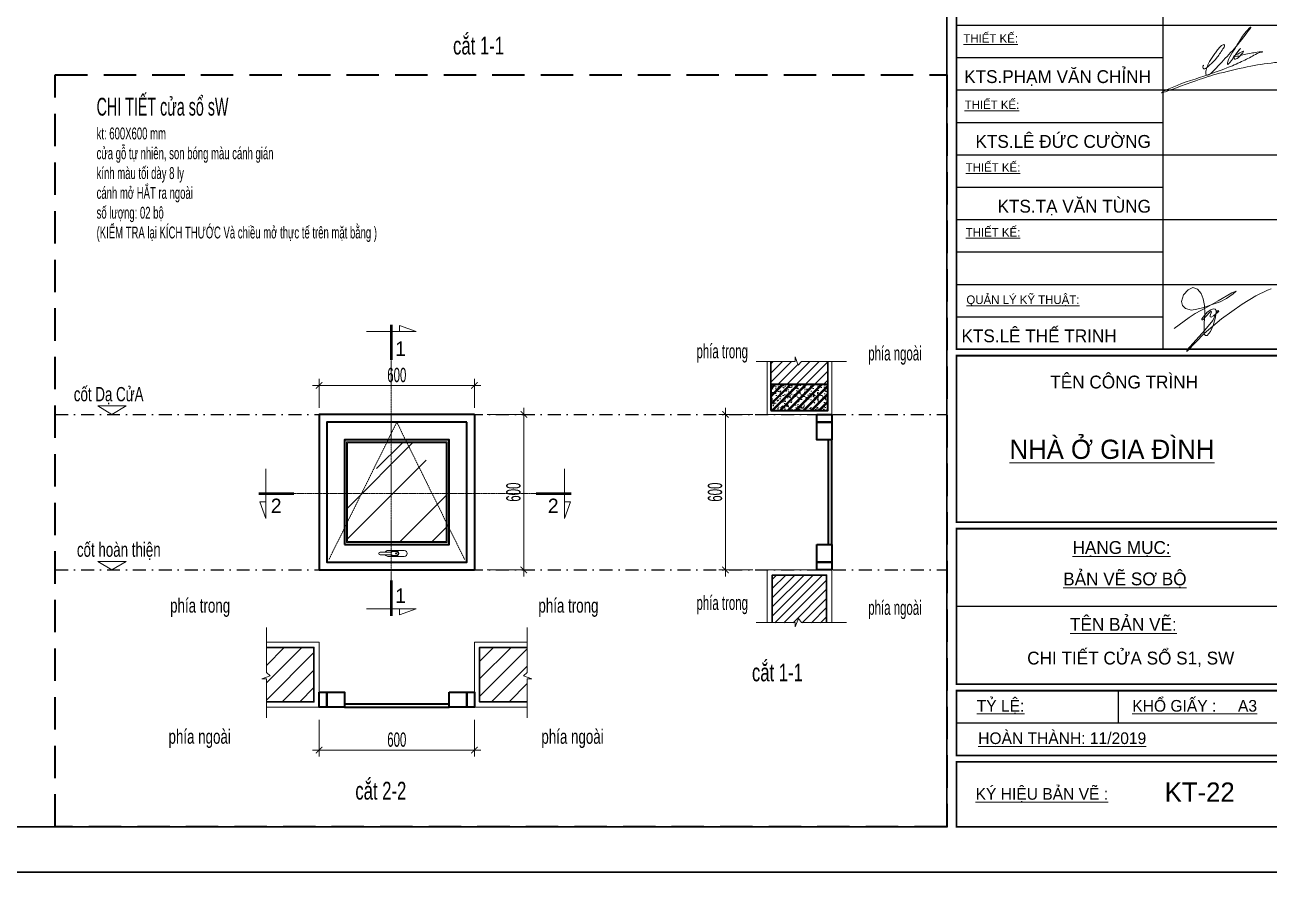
# Model space of a CAD drawing. Header units: inches. Extents: x 274208 to 641690, y -81912 to 129129.
# Drawn here: x 533533 to 538337, y 19702 to 22971 of the extents above; entities that cross this region are included whole.
import ezdxf
from ezdxf.enums import TextEntityAlignment as Align

# ---------------------------------------------------------------- set-up
doc = ezdxf.new("R2010")
doc.units = ezdxf.units.IN
doc.header["$MEASUREMENT"] = 0
doc.header["$PDMODE"] = 3
for name, pattern in [('ACAD_ISO03W100', [30, 12, -18]), ('DASHDOT', [1, 0.5, -0.25, 0, -0.25]), ('HIDDEN', [0.375, 0.25, -0.125]), ('HIDDEN2', [0.1875, 0.125, -0.0625])]:
    doc.linetypes.add(name, pattern=pattern)
for name, color, linetype, lineweight in [('01.Cut', 255, 'Continuous', 35), ('05.Text', 253, 'Continuous', 18), ('06.betong', 2, 'Continuous', 35), ('08.Dim', 156, 'Continuous', 15), ('09.Hatch', 250, 'Continuous', 5), ('10.Text', 254, 'Continuous', 18), ('11.Khung bo', 32, 'Continuous', 50), ('12.Khung', 36, 'Continuous', 25), ('CA.cat 30', 30, 'Continuous', 35), ('CA.thay 145', 145, 'Continuous', 18), ('CCA - TUONG', 7, 'Continuous', 35), ('Kinh', 5, 'Continuous', 35), ('nep', 9, 'Continuous', 15), ('netdut', 251, 'HIDDEN2', 5), ('wall', 4, 'Continuous', 9)]:
    doc.layers.add(name, color=color, linetype=linetype, lineweight=lineweight)
doc.layers.add('Tpl_Bound', color=1, linetype='Continuous', plot=False)
doc.layers.add('TRUC', color=250, linetype='DASHDOT')
doc.styles.add('TT5_Text Dim', font='hoatbif.shx', dxfattribs={"width": 0.6})
doc.styles.add('VnAvantH', font='')
doc.styles.get('VnAvantH').set_extended_font_data('.VnAvantH')
doc.dimstyles.new('TT5_Dim 1-25', dxfattribs={"dimscale": 25, "dimtxt": 2.2, "dimasz": 1, "dimexe": 1, "dimexo": 0, "dimgap": 0.5, "dimtad": 1, "dimdec": 0, "dimzin": 0, "dimdsep": 46, "dimtxsty": 'TT5_Text Dim', "dimblk": 'ARCHTICK', "dimcen": 0, "dimdle": 1, "dimclrd": 256, "dimclre": 256, "dimclrt": 1, "dimadec": 0, "dimazin": 0, "dimtfac": 0.015, "dimtdec": 0, "dimtix": 1, "dimtmove": 2, "dimatfit": 3, "dimldrblk": 'DOT', "dimfxl": 1, "dimtolj": 1, "dimtzin": 0, "dimlwd": -1, "dimlwe": -1, "dimarcsym": 1})
pattern_1 = [(45, (374191.745, 190183.086), (-33.67596, 33.67596), [])]

# ---------------------------------------------------------------- blocks, each defined once
blk = doc.blocks.new('100')
at = {"layer": '05.Text', "color": 1}
blk.add_lwpolyline([(1899575, -937551), (1899804, -937384), (1899898, -937322), (1900076, -937228), (1900253, -937123), (1900467, -937003), (1900530, -936977), (1900488, -937019), (1900384, -937087), (1900285, -937139), (1900132, -937194), (1900034, -937228), (1899924, -937254), (1899841, -937269), (1899747, -937243), (1899705, -937196), (1899689, -937134), (1899716, -937034), (1899789, -936956), (1899862, -936920), (1899935, -936946), (1899992, -937014), (1900024, -937092), (1900045, -937196), (1900050, -937322), (1900039, -937473), (1900039, -937577), (1900039, -937640), (1900060, -937661), (1900086, -937661), (1900133, -937598), (1900175, -937504), (1900206, -937395), (1900222, -937311), (1900222, -937275), (1900206, -937254), (1900175, -937249), (1900139, -937264), (1900086, -937301), (1900003, -937400), (1900003, -937416), (1900018, -937416), (1900118, -937306), (1900144, -937285), (1900150, -937293), (1900128, -937353), (1900128, -937374), (1900144, -937379), (1900180, -937358), (1900243, -937306), (1900264, -937290), (1900253, -937276), (1900234, -937290), (1900219, -937326), (1900170, -937426), (1900050, -937577), (1899773, -937880), (1899763, -937901), (1899773, -937901), (1900039, -937630), (1900306, -937400), (1900624, -937175), (1900833, -937050), (1901016, -936961), (1901073, -936940)], dxfattribs=at)
blk.add_open_spline([(1900027, -933500), (1900028, -933495), (1900029, -933475), (1900010, -933522), (1900041, -933557), (1900095, -933511), (1900154, -933461), (1900222, -933393), (1900280, -933312), (1900318, -933248), (1900355, -933202), (1900345, -933163), (1900297, -933190), (1900265, -933226), (1900221, -933280), (1900168, -933361), (1900108, -933445), (1900075, -933539), (1900057, -933597), (1900065, -933630), (1900077, -933654), (1900123, -933629), (1900176, -933586), (1900391, -933344), (1900537, -933217), (1900787, -932865), (1900665, -932986), (1900598, -933094), (1900494, -933261), (1900413, -933391), (1900396, -933454), (1900395, -933492), (1900470, -933407), (1900493, -933365), (1900645, -933168), (1900543, -933294), (1900513, -933336), (1900502, -933367), (1900498, -933393), (1900534, -933398), (1900569, -933370), (1900603, -933334), (1900678, -933245), (1900567, -933315), (1900453, -933362), (1900586, -933347), (1900655, -933323), (1900766, -933306), (1900830, -933287), (1900975, -933278), (1900875, -933295), (1900785, -933350), (1900604, -933442), (1900351, -933549), (1899955, -933689), (1899652, -933774), (1899240, -933977), (1899913, -933722), (1900222, -933624), (1900688, -933511), (1901024, -933457), (1901268, -933437), (1901368, -933451), (1901426, -933459)], degree=3, knots=[0, 0, 0, 0, 13.001549, 45.182046, 75.147666, 135.108377, 209.641321, 330.219786, 413.431736, 506.039568, 562.398795, 572.463919, 614.687261, 666.540181, 742.379066, 813.202468, 960.332922, 1047.085289, 1116.051756, 1131.302675, 1149.586427, 1184.79628, 1250.847983, 1377.568732, 2101.569807, 2168.068812, 2267.843813, 2387.363722, 2649.028258, 2817.08725, 2833.831444, 2854.618351, 2901.709158, 3027.903615, 3176.185809, 3269.626432, 3330.368571, 3346.796885, 3372.809813, 3391.190007, 3437.370987, 3499.325704, 3566.136718, 3664.560559, 3739.363206, 3816.79641, 3907.070556, 4014.590981, 4111.202593, 4196.764677, 4225.616608, 4342.07839, 4556.167365, 4806.734713, 5180.847788, 5782.871818, 5867.791252, 6344.624172, 6742.186194, 7236.015034, 7661.393477, 7790.355718, 7964.394921, 7964.394921, 7964.394921, 7964.394921], dxfattribs=at)
at = {"layer": '11.Khung bo', "const_width": 26.7}
for points in [[(1860913, -945240), (1860913, -916940), (1896063, -916940), (1896063, -945240)], [(1896213, -937871), (1901213, -937871), (1901213, -930871), (1896213, -930871)], [(1896213, -940540), (1901213, -940540), (1901213, -937971), (1896213, -937971)], [(1896213, -943040), (1901213, -943040), (1901213, -940640), (1896213, -940640)], [(1896213, -944140), (1901213, -944140), (1901213, -943140), (1896213, -943140)], [(1896213, -945240), (1901213, -945240), (1901213, -944240), (1896213, -944240)]]:
    blk.add_lwpolyline(points, close=True, dxfattribs=at)
at = {"layer": '12.Khung'}
for p, q in [((1899399, -930871), (1899399, -937871)), ((1896213, -932871), (1901213, -932871)), ((1896213, -933371), (1899399, -933371)), ((1896213, -933871), (1901213, -933871)), ((1896213, -934371), (1899399, -934371)), ((1896213, -934871), (1901213, -934871)), ((1896213, -935371), (1899399, -935371)), ((1896213, -935871), (1901213, -935871)), ((1896213, -936371), (1899399, -936371)), ((1896213, -936871), (1901213, -936871)), ((1896213, -937371), (1899399, -937371)), ((1901213, -941840), (1896213, -941840)), ((1898713, -943640), (1898713, -943140)), ((1901213, -943640), (1896213, -943640))]:
    blk.add_line(p, q, dxfattribs=at)
at = {"layer": '12.Khung', "color": 1}
blk.add_lwpolyline([(1901579, -945940), (1901579, -916240), (1859580, -916240), (1859580, -945940)], close=True, dxfattribs=at)
at = {"layer": '05.Text', "style": 'VnAvantH'}
for s, height, p in [('%%UthiÕt kÕ:', 132, (1896319, -933142)), ('%%UthiÕt kÕ:', 132, (1896339, -934166)), ('%%UthiÕt kÕ:', 132, (1896355, -935133)), ('%%UthiÕt kÕ:', 132, (1896355, -936133)), ('%%Uqu¶n lý kü thuËt:', 132, (1896366, -937174)), ('tªn C¤NG TR×NH', 198, (1897662, -938477)), ('%%UNHµ ë GIA §×NH', 297, (1897032, -939564)), ('%%Uh¹ng môc:', 198, (1898005, -941030)), ('%%Ub¶n vÏ s¬ bé', 198, (1897861, -941515)), ('%%Utªn b¶n vÏ:', 198, (1897966, -942216)), ('%%Utû lÖ:', 180, (1896525, -943464)), ('%%UKHæ GIÊY :     A3', 180, (1898928, -943464)), ('%%Uhoµn thµnh: 11/2019', 180, (1896548, -943964)), ('%%Uký hiÖu b¶n vÏ :', 180, (1896508, -944823))]:
    blk.add_text(s, height=height, dxfattribs=at).set_placement(p)
for s, p in [('KTS.PH¹M V¡N CHØNH', (1899215, -933764)), ('KTS.lª ®øc c\xadêng', (1899215, -934764)), ('KTS.t¹ v¨n tïng', (1899215, -935764)), ('KTS.lª thÕ trinh', (1898687, -937764))]:
    blk.add_text(s, height=198, dxfattribs=at).set_placement(p, align=Align.RIGHT)
blk = doc.blocks.new('_ARCHTICK')
at = {"color": 0, "linetype": 'ByBlock', "const_width": 0.15}
blk.add_lwpolyline([(-0.5, -0.5), (0.5, 0.5)], dxfattribs=at)
blk = doc.blocks.new('*D1053')
at = {"layer": '08.Dim', "transparency": 16777216}
for p, q in [((536237.8, 21493), (536237.8, 20843.2)), ((536343.2, 21468), (536212.8, 21468)), ((536343.2, 20868.2), (536212.8, 20868.2))]:
    blk.add_line(p, q, dxfattribs=at)
at = {"layer": 'Defpoints', "color": 0, "transparency": 16777216}
for p in [(536343.2, 21468), (536237.8, 20868.2), (536343.2, 20868.2)]:
    blk.add_point(p, dxfattribs=at)
at = {"layer": '08.Dim', "transparency": 16777216, "xscale": 25, "yscale": 25, "zscale": 25}
for p, rotation in [((536237.8, 21468), 90), ((536237.8, 20868.2), 270)]:
    blk.add_blockref('_ARCHTICK', p, dxfattribs=dict(at, rotation=rotation))
at = {"layer": '08.Dim', "color": 1, "transparency": 16777216, "insert": (536197.8, 21168.1), "char_height": 55, "attachment_point": 5, "rotation": 90, "style": 'TT5_Text Dim'}
blk.add_mtext('\\A1;600', dxfattribs=at)
blk = doc.blocks.new('_DOT')
at = {"color": 1, "linetype": 'ByBlock'}
blk.add_line((-0.5, 0), (-1, 0), dxfattribs=at)
at = {"color": 1, "linetype": 'ByBlock', "const_width": 0.5}
blk.add_lwpolyline([(-0.25, 0, 1), (0.25, 0, 1)], format="xyb", close=True, dxfattribs=at)
blk = doc.blocks.new('vet cat')
at = {"layer": 'CA.cat 30', "const_width": 50}
blk.add_lwpolyline([(-82592, -188552), (-81976, -188552)], dxfattribs=at)
at = {"layer": 'CA.thay 145'}
blk.add_line((-82574, -188411), (-82469, -188411), dxfattribs=at)
blk.add_lwpolyline([(-82469, -188983), (-82469, -188122), (-82574, -188411)], dxfattribs=at)
blk = doc.blocks.new('*D1054')
at = {"layer": '08.Dim', "transparency": 16777216}
for p, q in [((534644.1, 21579.7), (535294.1, 21579.7)), ((534669.1, 21493.5), (534669.1, 21604.7)), ((535269.1, 21493.5), (535269.1, 21604.7))]:
    blk.add_line(p, q, dxfattribs=at)
at = {"layer": 'Defpoints', "color": 0, "transparency": 16777216}
for p in [(535269.1, 21579.7), (534669.1, 21493.5), (535269.1, 21493.5)]:
    blk.add_point(p, dxfattribs=at)
at = {"layer": '08.Dim', "transparency": 16777216, "xscale": 25, "yscale": 25, "zscale": 25, "rotation": 180}
blk.add_blockref('_ARCHTICK', (534669.1, 21579.7), dxfattribs=at)
at = {"layer": '08.Dim', "transparency": 16777216, "xscale": 25, "yscale": 25, "zscale": 25}
blk.add_blockref('_ARCHTICK', (535269.1, 21579.7), dxfattribs=at)
at = {"layer": '08.Dim', "color": 1, "transparency": 16777216, "insert": (534969.1, 21619.7), "char_height": 55, "attachment_point": 5, "style": 'TT5_Text Dim'}
blk.add_mtext('\\A1;600', dxfattribs=at)
blk = doc.blocks.new('*D1055')
at = {"layer": '08.Dim', "transparency": 16777216}
for p, q in [((535459.5, 21493), (535459.5, 20843.2)), ((535318.3, 21468), (535484.5, 21468)), ((535318.3, 20868.2), (535484.5, 20868.2))]:
    blk.add_line(p, q, dxfattribs=at)
at = {"layer": 'Defpoints', "color": 0, "transparency": 16777216}
for p in [(535318.3, 21468), (535318.3, 20868.2), (535459.5, 20868.2)]:
    blk.add_point(p, dxfattribs=at)
at = {"layer": '08.Dim', "transparency": 16777216, "xscale": 25, "yscale": 25, "zscale": 25}
for p, rotation in [((535459.5, 21468), 90), ((535459.5, 20868.2), 270)]:
    blk.add_blockref('_ARCHTICK', p, dxfattribs=dict(at, rotation=rotation))
at = {"layer": '08.Dim', "color": 1, "transparency": 16777216, "insert": (535419.5, 21168.1), "char_height": 55, "attachment_point": 5, "rotation": 90, "style": 'TT5_Text Dim'}
blk.add_mtext('\\A1;600', dxfattribs=at)
blk = doc.blocks.new('*D1056')
at = {"layer": '08.Dim', "transparency": 16777216}
for p, q in [((534669.1, 20290.2), (534669.1, 20148.1)), ((535269.1, 20290.2), (535269.1, 20148.1)), ((534644.1, 20173.1), (535294.1, 20173.1))]:
    blk.add_line(p, q, dxfattribs=at)
at = {"layer": 'Defpoints', "color": 0, "transparency": 16777216}
for p in [(534669.1, 20290.2), (535269.1, 20290.2), (535269.1, 20173.1)]:
    blk.add_point(p, dxfattribs=at)
at = {"layer": '08.Dim', "transparency": 16777216, "xscale": 25, "yscale": 25, "zscale": 25, "rotation": 180}
blk.add_blockref('_ARCHTICK', (534669.1, 20173.1), dxfattribs=at)
at = {"layer": '08.Dim', "transparency": 16777216, "xscale": 25, "yscale": 25, "zscale": 25}
blk.add_blockref('_ARCHTICK', (535269.1, 20173.1), dxfattribs=at)
at = {"layer": '08.Dim', "color": 1, "transparency": 16777216, "insert": (534969.1, 20213.1), "char_height": 55, "attachment_point": 5, "style": 'TT5_Text Dim'}
blk.add_mtext('\\A1;600', dxfattribs=at)

msp = doc.modelspace()

# ---------------------------------------------------------------- hatches: boundary and pattern name
at = {"layer": '09.Hatch', "ltscale": 0.5}
h = msp.add_hatch(dxfattribs=at)
h.set_pattern_fill('ANSI31', color=256, scale=200, angle=90, style=0)
h.set_pattern_definition([(225, (537213.062, 27235.22), (-17.67767, 17.67767), [])])
h.paths.add_polyline_path([(536413.4, 21583.1), (536413.4, 21671.9), (536506.9, 21671.9), (536506.9, 21689.8), (536519.2, 21657.5), (536531.1, 21671.9), (536633.4, 21671.9), (536633.4, 21583.1)])
at = {"layer": '09.Hatch'}
h = msp.add_hatch(dxfattribs=at)
h.set_pattern_fill('BTONG1', color=256, scale=5, double=1, pattern_type=2)
h.set_pattern_definition([(50, (325789.647, 135803.164), (35.863009, -3.1376067), [3.75, -41.25]), (355, (325789.647, 135803.164), (-6.9375667, 37.6096067), [3, -33]), (100.4514, (325792.636, 135802.903), (28.925469, 34.471977), [3.1870095, -35.0571056]), (46.1842, (325789.647, 135813.164), (53.3620524, -8.275951), [5.625, -61.875]), (96.6356, (325794.094, 135812.475), (46.733135, 48.705894), [4.780514, -52.58565]), (351.1842, (325789.65, 135813.164), (46.733097, 48.70593), [4.5, -49.5]), (21, (325794.647, 135810.664), (29.8453526, -20.1309445), [3.75, -41.25]), (326, (325794.647, 135810.664), (12.1657666, 36.257502), [3, -33]), (71.4514, (325797.134, 135808.987), (42.0111314, 16.126525), [3.1870095, -35.0571056]), (37.5, (325789.647, 135803.164), (0.6079928, 16.6446927), [0, -32.6, 0, -33.5, 0, -33.125]), (7.5, (325789.647, 135803.164), (13.1534769, 19.7205856), [0, -19.1, 0, -31.85, 0, -12.625]), (327.5, (325778.497, 135803.164), (26.6911218, -1.1277436), [0, -12.5, 0, -39, 0, -51.75]), (317.5, (325773.497, 135803.164), (29.1593085, 5.0052491), [0, -16.25, 0, -25.9, 0, -36.75]), (45, (325789.647, 135803.164), (-15.0260191, 15.0260191), []), (45, (325789.647, 135809.29), (-15.0260191, 15.0260191), [])])
h.paths.add_polyline_path([(536413.4, 21483.1), (536633.4, 21483.1), (536633.4, 21583.1), (536413.4, 21583.1)])
h = msp.add_hatch(dxfattribs=at)
h.set_pattern_fill('AR-RROOF', color=256, scale=350, angle=45, style=0)
h.set_pattern_definition([(45, (-577664.1, 194647.7), (296.98485, 791.9596), [5250, -700, 1750, -350]), (45, (-577458.67, 195100.6), (-576.64558, 81.67083), [1050, -115.5, 2100, -262.5]), (45, (-577750.7, 194981.82), (1121.1178, 1452.75088), [2800, -490, 1400, -350])])
h.paths.add_polyline_path([(534779.1, 20978.2), (535159.1, 20978.2), (535159.1, 21358), (534779.1, 21358)])
at = {"layer": '09.Hatch', "ltscale": 0.5}
h = msp.add_hatch(dxfattribs=at)
h.set_pattern_fill('ANSI31', color=256, scale=200, angle=90, style=0)
h.set_pattern_definition([(225, (537213.062, 27318.067), (-17.67767, 17.67767), [])])
h.paths.add_polyline_path([(536418.4, 20848.2), (536418.4, 20664.5), (536506.9, 20664.5), (536506.9, 20646.6), (536519.2, 20678.9), (536531.1, 20664.5), (536628.4, 20664.5), (536628.4, 20848.2)])
at = {"layer": '09.Hatch'}
h = msp.add_hatch(dxfattribs=at)
h.set_pattern_fill('ANSI31,_O', color=256, scale=15)
h.set_pattern_definition(pattern_1)
h.paths.add_polyline_path([(534649.3, 20359), (534465.5, 20359), (534465.5, 20447.5), (534447.6, 20447.5), (534479.9, 20459.9), (534465.5, 20471.7), (534465.5, 20569), (534649.3, 20569)])
h = msp.add_hatch(dxfattribs=at)
h.set_pattern_fill('ANSI31,_O', color=256, scale=15)
h.set_pattern_definition(pattern_1)
h.paths.add_polyline_path([(535288.9, 20359), (535472.7, 20359), (535472.7, 20447.5), (535490.6, 20447.5), (535458.3, 20459.9), (535472.7, 20471.7), (535472.7, 20569), (535288.9, 20569)])

# ---------------------------------------------------------------- linework, layer by layer
at = {"layer": '01.Cut'}
msp.add_line((535269.1, 21468), (535269.1, 20868.2), dxfattribs=at)
msp.add_lwpolyline([(535269.1, 21468), (534669.1, 21468), (534669.1, 20868.2), (535269.1, 20868.2)], dxfattribs=at)
for points in [[(535238.9, 21438), (534699.3, 21438), (534699.3, 20898.2), (535238.9, 20898.2)], [(536590.4, 21468), (536648.4, 21468), (536648.4, 21438), (536590.4, 21438)], [(536590.4, 21438), (536648.4, 21438), (536648.4, 21370), (536590.4, 21370)], [(534767.1, 20966.2), (535171.1, 20966.2), (535171.1, 21370), (534767.1, 21370)], [(536590.4, 20966.2), (536648.4, 20966.2), (536648.4, 20898.2), (536590.4, 20898.2)], [(536590.4, 20898.2), (536648.4, 20898.2), (536648.4, 20868.2), (536590.4, 20868.2)], [(534669.1, 20397), (534699.3, 20397), (534699.3, 20339), (534669.1, 20339)], [(534699.3, 20397), (534767.1, 20397), (534767.1, 20339), (534699.3, 20339)], [(535171.1, 20397), (535238.9, 20397), (535238.9, 20339), (535171.1, 20339)], [(535238.9, 20397), (535269.1, 20397), (535269.1, 20339), (535238.9, 20339)]]:
    msp.add_lwpolyline(points, close=True, dxfattribs=at)
at = {"layer": '05.Text'}
for points in [[(533868.3, 21468), (533814.5, 21500.5), (533924.6, 21500.5)], [(533868.3, 20868.2), (533814.5, 20900.7), (533924.6, 20900.7)]]:
    msp.add_lwpolyline(points, close=True, dxfattribs=at)
at = {"layer": '06.betong'}
msp.add_lwpolyline([(536413.4, 21483.1), (536633.4, 21483.1), (536633.4, 21583.1), (536413.4, 21583.1)], close=True, dxfattribs=at)
at = {"layer": '08.Dim'}
for points in [[(534775.1, 20974.2), (535163.1, 20974.2), (535163.1, 21362), (534775.1, 21362)], [(534779.1, 20978.2), (535159.1, 20978.2), (535159.1, 21358), (534779.1, 21358)]]:
    msp.add_lwpolyline(points, close=True, dxfattribs=at)
at = {"layer": 'CA.thay 145', "color": 1, "linetype": 'ACAD_ISO03W100', "ltscale": 0.005}
for p, q in [((534947.9, 21803.4), (534947.9, 20756.9)), ((534569, 21162.3), (535506.5, 21162.3))]:
    msp.add_line(p, q, dxfattribs=at)
at = {"layer": 'CCA - TUONG', "color": 6, "linetype": 'HIDDEN', "ltscale": 500}
msp.add_lwpolyline([(537092.4, 19877.4), (533650.2, 19877.4), (533650.2, 22778), (537092.4, 22778)], close=True, dxfattribs=at)
at = {"layer": 'Kinh'}
for p, q in [((536636.4, 20966.2), (536636.4, 21370)), ((536648.4, 20966.2), (536648.4, 21370)), ((534767.1, 20351), (535171.1, 20351)), ((534767.1, 20339), (535171.1, 20339))]:
    msp.add_line(p, q, dxfattribs=at)
at = {"layer": 'nep', "ltscale": 0.5}
for p, q in [((534947.4, 20936.8), (534904.9, 20936.8)), ((534947.4, 20926.4), (534904.9, 20926.4)), ((534951.7, 20938.8), (534948, 20936.9)), ((534951.7, 20924.3), (534948, 20926.2)), ((534966.4, 20939), (534952.3, 20939)), ((534966.4, 20924.2), (534952.3, 20924.2))]:
    msp.add_line(p, q, dxfattribs=at)
for points in [[(536357, 21671.9), (536506.9, 21671.9), (536506.9, 21689.8), (536519.2, 21657.5), (536531.1, 21671.9), (536705.2, 21671.9)], [(534935, 20943.1), (534959, 20943.1)], [(534997.8, 20920), (534935, 20920)], [(534959, 20943.1), (534997.8, 20943.1)], [(536357.1, 20665.8), (536507, 20665.8), (536507, 20647.9), (536519.3, 20680.2), (536531.2, 20665.8), (536705.3, 20665.8)], [(534465.5, 20297.6), (534465.5, 20447.5), (534447.6, 20447.5), (534479.9, 20459.9), (534465.5, 20471.7), (534465.5, 20645.8)], [(535472.7, 20297.6), (535472.7, 20447.5), (535490.6, 20447.5), (535458.3, 20459.9), (535472.7, 20471.7), (535472.7, 20645.8)]]:
    msp.add_lwpolyline(points, dxfattribs=at)
at = {"layer": 'nep'}
for points in [[(536398.4, 21671.9), (536398.4, 21468.1), (536648.4, 21468.1), (536648.4, 21671.9)], [(536398.4, 20664.5), (536398.4, 20868.2), (536648.4, 20868.2), (536648.4, 20664.5)], [(534465.3, 20339), (534669.1, 20339), (534669.1, 20589), (534465.3, 20589)], [(535472.9, 20339), (535269.1, 20339), (535269.1, 20589), (535472.9, 20589)]]:
    msp.add_lwpolyline(points, dxfattribs=at)
at = {"layer": 'nep', "ltscale": 0.5}
msp.add_circle((534966.4, 20931.6), 2.09, dxfattribs=at)
for centre, radius, start, end in [((534904.9, 20931.6), 5.2, 90, 270), ((534935, 20931.6), 11.5, 90, 153.1549), ((534935, 20931.6), 11.5, 206.8451, 270), ((534947.4, 20938.2), 1.43, 270, 297.1927), ((534947.4, 20924.9), 1.43, 62.8073, 90), ((534952.3, 20937.5), 1.43, 90, 117.1927), ((534952.3, 20925.6), 1.43, 242.8073, 270), ((534966.4, 20931.6), 9.92, 228.259, 131.741), ((534966.4, 20931.6), 9.92, 228.259, 41.741), ((534966.4, 20931.6), 7.4, 270, 90), ((534997.8, 20931.6), 11.5, 270, 90)]:
    msp.add_arc(centre, radius, start, end, dxfattribs=at)
at = {"layer": 'netdut', "ltscale": 0.3}
for p, q in [((534707.1, 20908.2), (534969.1, 21438)), ((534969.1, 21438), (535231.1, 20908.2))]:
    msp.add_line(p, q, dxfattribs=at)
at = {"layer": 'Tpl_Bound', "color": 1}
msp.add_lwpolyline([(527971.6, 19702.4), (527971.6, 27127.3), (538471.5, 27127.3), (538471.5, 19702.4)], close=True, dxfattribs=at)
at = {"layer": 'TRUC', "ltscale": 100}
for points in [[(533650.2, 21468), (537092.4, 21468)], [(533650.2, 20868.2), (537092.4, 20868.2)]]:
    msp.add_lwpolyline(points, dxfattribs=at)
at = {"layer": 'wall', "color": 0, "lineweight": 30}
for points in [[(536633.4, 21671.9), (536633.4, 21583.1), (536413.4, 21583.1), (536413.4, 21671.9)], [(536628.4, 20664.5), (536628.4, 20848.2), (536418.4, 20848.2), (536418.4, 20664.5)], [(534465.5, 20569), (534649.3, 20569), (534649.3, 20359), (534465.5, 20359)], [(535472.7, 20569), (535288.9, 20569), (535288.9, 20359), (535472.7, 20359)]]:
    msp.add_lwpolyline(points, dxfattribs=at)

# ---------------------------------------------------------------- block references
at = {"layer": '05.Text', "xscale": 0.25, "yscale": 0.25, "zscale": 0.25}
msp.add_blockref('100', (63076.7, 256187.3), dxfattribs=at)
at = {"layer": 'CA.cat 30', "yscale": 0.2222222222480923}
for p, xscale, zscale, rotation in [((576848.5, 3460.9), 0.2222222222480923, 0.2222222222480923, 270), ((552789.5, -20738.2), -0.2222222220152616, 0.2222222221704821, 180), ((517289.5, -20738.2), 0.2222222220152616, 0.2222222221704821, 180), ((576848.5, 39044.7), -0.2222222222480923, 0.2222222222480923, 270)]:
    msp.add_blockref('vet cat', p, dxfattribs=dict(at, xscale=xscale, zscale=zscale, rotation=rotation))

# ---------------------------------------------------------------- texts
at = {"layer": '10.Text', "style": 'TT5_Text Dim', "width": 0.7}
for s, height, p in [('c¾t 1-1', 68.75, (535186.3, 22856.5)), ('cèt D¹ CöA', 55, (533722.2, 21518.6)), ('cèt hoµn thiÖn', 55, (533734.1, 20918.8)), ('phÝa trong', 55, (534093.9, 20703.2)), ('phÝa trong', 55, (535515.8, 20703.2)), ('c¾t 1-1', 68.75, (536340.2, 20438.3)), ('phÝa ngoµi', 55, (534087.8, 20197.5)), ('phÝa ngoµi', 55, (535527.3, 20197.5)), ('c¾t 2-2', 68.75, (534809, 19982))]:
    msp.add_text(s, height=height, dxfattribs=at).set_placement(p)
at = {"layer": '10.Text', "style": 'VnAvantH'}
for s, rotation, p in [('1', 0, (534962.5, 21693.9)), ('2', 360, (534482.7, 21087.5)), ('2', 0, (535552.3, 21087.5)), ('1', 360, (534962.5, 20740.8))]:
    msp.add_text(s, height=55.6, rotation=rotation, dxfattribs=at).set_placement(p)
msp.add_text('CHI TIÕT CöA sæ s1, sw', height=49.5, dxfattribs=at).set_placement((537402.9, 20503.2))
msp.add_text('KT-22', height=74.25, dxfattribs=at).set_placement((538204.1, 19973.8), align=Align.RIGHT)
at = {"layer": '10.Text', "insert": (533810.1, 22689.3), "char_height": 68.75, "width": 1801.007, "attachment_point": 1, "style": 'TT5_Text Dim'}
msp.add_mtext('\\pxi-3,l3,t3;CHI TIÕT cöa sæ sW\\P{\\H0.6667x;kt: 600X600 mm\\Pcöa gç tù nhiªn, son bãng mµu c¸nh gi¸n\\PkÝnh mµu tèi dµy 8 ly \\Pc¸nh më H¾T ra ngoµi\\Psè l\xadîng: 02 bé\\P(KIÓM TRA l¹i KÝCH TH¦íC Vµ chiÒu më thùc tÕ trªn mÆt b»ng )}', dxfattribs=at)
at = {"layer": '10.Text', "char_height": 55, "attachment_point": 6, "style": 'TT5_Text Dim'}
for s, insert in [('phÝa trong', (536324.8, 21703.6)), ('phÝa ngoµi', (536995.5, 21695.3)), ('phÝa trong', (536324.8, 20732.8)), ('phÝa ngoµi', (536995.5, 20714))]:
    msp.add_mtext(s, dxfattribs=dict(at, insert=insert))

# ---------------------------------------------------------------- dimensions: what is measured, and where the dimension line sits
at = {"layer": '08.Dim'}
for base, p1, p2, picture, middle in [((535269.1, 21579.7), (534669.1, 21493.5), (535269.1, 21493.5), '*D1054', (534969.1, 21619.7)), ((535269.1, 20173.1), (534669.1, 20290.2), (535269.1, 20290.2), '*D1056', (534969.1, 20213.1))]:
    dim = msp.add_linear_dim(base=base, p1=p1, p2=p2, dimstyle='TT5_Dim 1-25', dxfattribs=at)
    dim.commit()
    dim.dimension.update_dxf_attribs({"geometry": picture, "text_midpoint": middle})
for base, p1, p2, picture, middle in [((535459.5, 20868.2), (535318.3, 21468), (535318.3, 20868.2), '*D1055', (535419.5, 21168.1)), ((536237.8, 20868.2), (536343.2, 21468), (536343.2, 20868.2), '*D1053', (536197.8, 21168.1))]:
    dim = msp.add_linear_dim(base=base, p1=p1, p2=p2, angle=90, dimstyle='TT5_Dim 1-25', dxfattribs=at)
    dim.commit()
    dim.dimension.update_dxf_attribs({"geometry": picture, "text_midpoint": middle})

doc.saveas('drawing.dxf')
